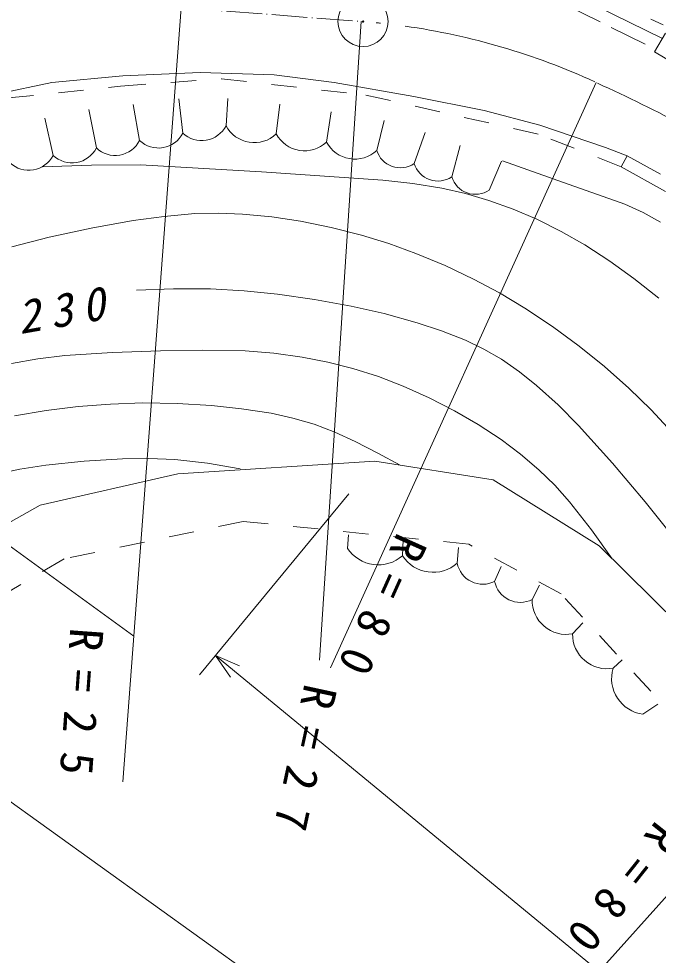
# Model space of a CAD drawing. Units: millimetres, scale not verified. Extents: x 40000 to 680000, y 20000 to 380000.
# Drawn here: x 152642 to 178010, y 276999 to 314162 of the extents above; entities that cross this region are included whole.
import ezdxf

# ---------------------------------------------------------------- set-up
doc = ezdxf.new("R2010")
doc.units = ezdxf.units.MM
doc.header["$LTSCALE"] = 1000
for name, pattern in [('USER3', [1.799999, 1.416393, -0.177049, 0.029508, -0.177049]), ('USER4', [2, 1.5, -0.5]), ('USER7', [2, 1, -1])]:
    doc.linetypes.add(name, pattern=pattern)
for name, color, linetype, lineweight in [('S-BGD', 7, 'Continuous', 13), ('S-BGD-HTXT', 6, 'Continuous', 13), ('S-BMK-SRVR', 3, 'Continuous', 13)]:
    doc.layers.add(name, color=color, linetype=linetype, lineweight=lineweight)
doc.styles.add('ＭＳ ゴシック', font='')
doc.styles.get('ＭＳ ゴシック').set_extended_font_data('MS Gothic')

msp = doc.modelspace()

# ---------------------------------------------------------------- linework, layer by layer
at = {"layer": 'S-BGD', "linetype": 'USER7'}
for p, q in [((174081, 315823), (178211, 313923)), ((152230, 311017), (156683, 311490)), ((156683, 311490), (160681, 311780)), ((160681, 311780), (166414, 311132)), ((166414, 311132), (173268, 309580)), ((176540, 308286), (173268, 309580)), ((161540, 294215), (154451, 292730)), ((170491, 293314), (161540, 294215)), ((174154, 291336), (170491, 293314)), ((154451, 292730), (150543, 290426)), ((180426, 284538), (174154, 291336))]:
    msp.add_line(p, q, dxfattribs=at)
at = {"layer": 'S-BGD'}
for p, q in [((174554, 315161), (178172, 313375)), ((178297, 313590), (177864, 312844)), ((178647, 312390), (177864, 312844)), ((153953, 311630), (156773, 311901)), ((156773, 311901), (159843, 312028)), ((159843, 312028), (162772, 311933)), ((162772, 311933), (165149, 311627)), ((151007, 311006), (153953, 311630)), ((165149, 311627), (168317, 311078)), ((171105, 310520), (168317, 311078)), ((157436, 309328), (157176, 310760)), ((159151, 309622), (158991, 310983)), ((160866, 309917), (160935, 310997)), ((162858, 309591), (163005, 310774)), ((155722, 309033), (155420, 310563)), ((164850, 309266), (165042, 310467)), ((173307, 309938), (171105, 310520)), ((154007, 308739), (153683, 310221)), ((166842, 308940), (167134, 310128)), ((168330, 308414), (168760, 309649)), ((173307, 309938), (175912, 309055)), ((169818, 307887), (170154, 309128)), ((176782, 308723), (175912, 309055)), ((171306, 307361), (171798, 308504)), ((174257, 307670), (171837, 308518)), ((176540, 308286), (176782, 308723)), ((155524, 308352), (153575, 308287)), ((157470, 308371), (155524, 308352)), ((162271, 308091), (157470, 308371)), ((167087, 307750), (162271, 308091)), ((176540, 308286), (178304, 307307)), ((168269, 307622), (167087, 307750)), ((169432, 307436), (168269, 307622)), ((170366, 307224), (169432, 307436)), ((176681, 306800), (174257, 307670)), ((171286, 306954), (170366, 307224)), ((172257, 306605), (171286, 306954)), ((173196, 306204), (172257, 306605)), ((177406, 306471), (176681, 306800)), ((158407, 306321), (157178, 306151)), ((159630, 306430), (158407, 306321)), ((160577, 306451), (159630, 306430)), ((161524, 306412), (160577, 306451)), ((162678, 306298), (161524, 306412)), ((163816, 306125), (162678, 306298)), ((178101, 306090), (177406, 306471)), ((157178, 306151), (155513, 305852)), ((165031, 305879), (163816, 306125)), ((166233, 305574), (165031, 305879)), ((174163, 305720), (173196, 306204)), ((153853, 305492), (152370, 305115)), ((155513, 305852), (153853, 305492)), ((167323, 305241), (166233, 305574)), ((175093, 305188), (174163, 305720)), ((168394, 304851), (167323, 305241)), ((176086, 304545), (175093, 305188)), ((169557, 304367), (168394, 304851)), ((177047, 303853), (176086, 304545)), ((170685, 303832), (169557, 304367)), ((171717, 303281), (170685, 303832)), ((178027, 303072), (177047, 303853)), ((157316, 303388), (158779, 303446)), ((158779, 303446), (160255, 303444)), ((160255, 303444), (161581, 303369)), ((161581, 303369), (162913, 303233)), ((172720, 302677), (171717, 303281)), ((162913, 303233), (164374, 303024)), ((164374, 303024), (165825, 302756)), ((165825, 302756), (167132, 302459)), ((173819, 301946), (172720, 302677)), ((167132, 302459), (168442, 302098)), ((168442, 302098), (169407, 301779)), ((169407, 301779), (170358, 301401)), ((174876, 301171), (173819, 301946)), ((170358, 301401), (171087, 301052)), ((171087, 301052), (171786, 300650)), ((175879, 300360), (174876, 301171)), ((153406, 300670), (152352, 300484)), ((154466, 300797), (153406, 300670)), ((156368, 300920), (154466, 300797)), ((158267, 300983), (156368, 300920)), ((159947, 301011), (158267, 300983)), ((161626, 300979), (159947, 301011)), ((162761, 300885), (161626, 300979)), ((163890, 300731), (162761, 300885)), ((164903, 300537), (163890, 300731)), ((165901, 300285), (164903, 300537)), ((166910, 299962), (165901, 300285)), ((171786, 300650), (172500, 300157)), ((176842, 299504), (175879, 300360)), ((167890, 299585), (166910, 299962)), ((172500, 300157), (173181, 299615)), ((168924, 299121), (167890, 299585)), ((173181, 299615), (174037, 298838)), ((177723, 298648), (176842, 299504)), ((155000, 298771), (156283, 298874)), ((156283, 298874), (157571, 298918)), ((157571, 298918), (158929, 298895)), ((158929, 298895), (160287, 298813)), ((160287, 298813), (161476, 298689)), ((169924, 298606), (168924, 299121)), ((174037, 298838), (174853, 298016)), ((152471, 298401), (153732, 298616)), ((153732, 298616), (155000, 298771)), ((161476, 298689), (162656, 298506)), ((162656, 298506), (163515, 298318)), ((170865, 298058), (169924, 298606)), ((178555, 297754), (177723, 298648)), ((163515, 298318), (164357, 298072)), ((164357, 298072), (165185, 297756)), ((171774, 297461), (170865, 298058)), ((165185, 297756), (165991, 297383)), ((174853, 298016), (176197, 296522)), ((165991, 297383), (166889, 296922)), ((172545, 296884), (171774, 297461)), ((155236, 296603), (153723, 296446)), ((156757, 296699), (155236, 296603)), ((157797, 296715), (156757, 296699)), ((158833, 296670), (157797, 296715)), ((160131, 296520), (158833, 296670)), ((166768, 296605), (158949, 296108)), ((166768, 296605), (171462, 295871)), ((166889, 296922), (167775, 296448)), ((173269, 296268), (172545, 296884)), ((152687, 296288), (151664, 296071)), ((153723, 296446), (152687, 296288)), ((161423, 296308), (160131, 296520)), ((173904, 295648), (173269, 296268)), ((176197, 296522), (177492, 294993)), ((153490, 294865), (158949, 296108)), ((171462, 295871), (175661, 293247)), ((174495, 294987), (173904, 295648)), ((150051, 292911), (153490, 294865)), ((175364, 293876), (174495, 294987)), ((177492, 294993), (178758, 293408)), ((165690, 293146), (165718, 293677)), ((176182, 292732), (175364, 293876)), ((167863, 292851), (167886, 293493)), ((175661, 293247), (181557, 287420)), ((170035, 292556), (170087, 293185)), ((171521, 291837), (171773, 292427)), ((173007, 291118), (173299, 291680)), ((174613, 289754), (175017, 290193)), ((161037, 288041), (160448, 288899)), ((160448, 288899), (161401, 288483)), ((176219, 288391), (176575, 288716)), ((177401, 286562), (177994, 286967))]:
    msp.add_line(p, q, dxfattribs=at)
at = {"layer": 'S-BGD', "linetype": 'USER4'}
for p, q in [((174355, 314702), (177921, 312942)), ((176782, 308723), (178547, 307744))]:
    msp.add_line(p, q, dxfattribs=at)
at = {"layer": 'S-BGD'}
msp.add_circle((166301, 314051), 30, dxfattribs=at)
for centre, radius, start, end in [((164194, 287133), 27000, 84.0562, 84.4041), ((158183, 310118), 1087, 226.6123, 332.873), ((159898, 310413), 1087, 226.6123, 332.873), ((161985, 310512), 1268, 208.0054, 313.4282), ((163978, 310187), 1268, 208.0054, 313.4282), ((156468, 309824), 1087, 226.6123, 332.873), ((165969, 309861), 1268, 208.0054, 313.4282), ((154754, 309529), 1087, 226.6123, 332.873), ((167783, 309235), 987, 197.3882, 303.6484), ((153039, 309235), 1087, 226.6123, 332.873), ((169271, 308709), 987, 197.3882, 303.6484), ((170759, 308182), 987, 197.3882, 303.6484), ((166904, 293942), 1452, 213.2314, 311.3008), ((169077, 293647), 1452, 213.2314, 311.3008), ((171047, 292754), 1032, 191.0386, 297.2983), ((172534, 292035), 1032, 191.0386, 297.2983), ((174366, 291091), 1359, 178.8833, 280.4585), ((175972, 289728), 1359, 178.8833, 280.4585), ((177596, 287984), 1436, 163.5459, 262.1943)]:
    msp.add_arc(centre, radius, start, end, dxfattribs=at)
at = {"layer": 'S-BGD-HTXT'}
for p, q in [((159087, 314596), (156766, 283886)), ((166229, 314056), (164573, 288705)), ((175550, 311629), (165013, 288411)), ((136987, 304374), (157203, 289667)), ((195523, 298517), (175205, 275850)), ((165734, 295315), (159812, 288127)), ((160448, 288899), (227369, 233759)), ((163057, 275371), (151139, 283930))]:
    msp.add_line(p, q, dxfattribs=at)
at = {"layer": 'S-BMK-SRVR', "linetype": 'USER3'}
msp.add_line((159087, 314596), (166229, 314056), dxfattribs=at)
at = {"layer": 'S-BMK-SRVR'}
msp.add_circle((166301, 314051), 995, dxfattribs=at)
for centre, radius, start, end in [((164194, 287133), 27000, 65.2707, 81.969), ((142126, 238946), 80000, 62.45175, 65.26917)]:
    msp.add_arc(centre, radius, start, end, dxfattribs=at)

# ---------------------------------------------------------------- texts
at = {"layer": 'S-BGD', "insert": (152700, 301624), "char_height": 1320, "attachment_point": 7, "rotation": 9.9, "style": 'ＭＳ ゴシック'}
msp.add_mtext('\\T1.44;\\Q15;230', dxfattribs=at)
at = {"layer": 'S-BGD-HTXT', "char_height": 1320, "attachment_point": 7, "style": 'ＭＳ ゴシック'}
for s, insert, rotation in [('\\T1.83;R=80', (167654, 293839), 245.8), ('\\T1.83;R=25', (154668, 290023), 265.9), ('\\T1.83;R=27', (163987, 287824), 257.8), ('\\T1.83;R=80', (177923, 282397), 231.5)]:
    msp.add_mtext(s, dxfattribs=dict(at, insert=insert, rotation=rotation))

doc.saveas('drawing.dxf')
